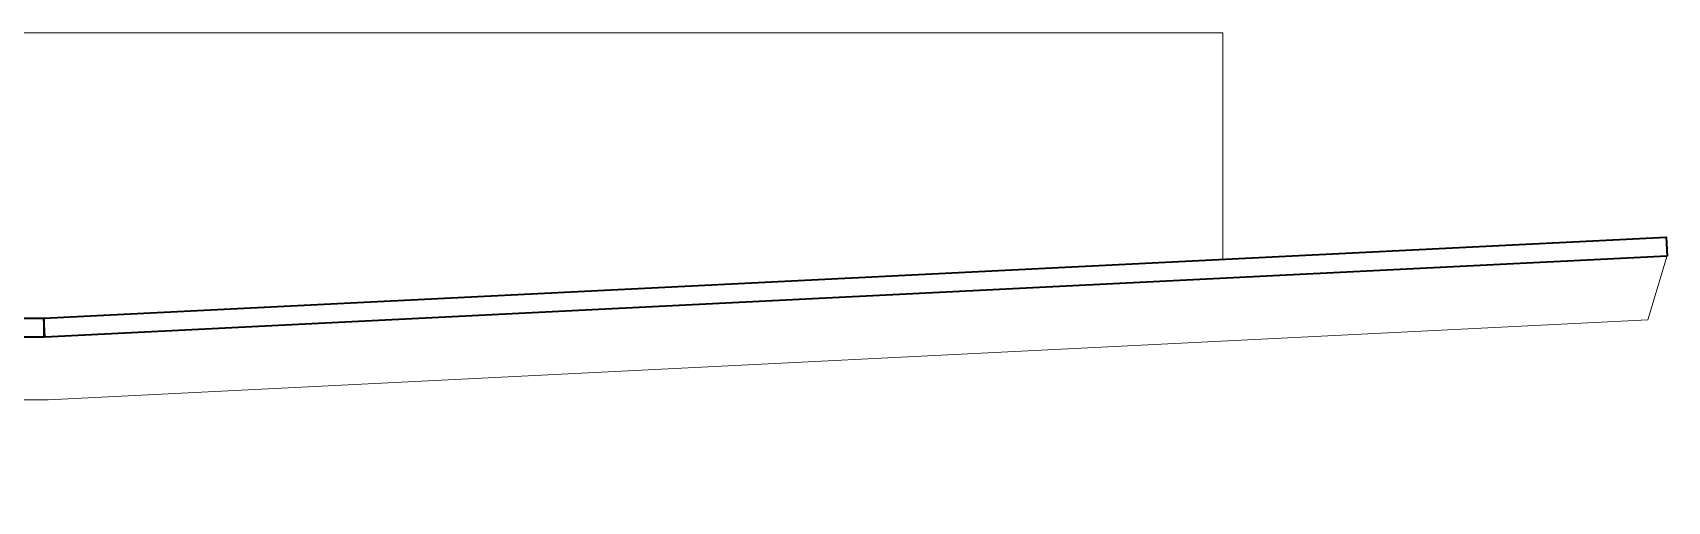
# Model space of a CAD drawing. Header units: centimetres. Extents: x 16433 to 114398, y -50094 to -12305.
# Drawn here: x 67142 to 67742, y -39453 to -39281 of the extents above; entities that cross this region are included whole.
import ezdxf

# ---------------------------------------------------------------- set-up
doc = ezdxf.new("R2010")
doc.units = ezdxf.units.CM
doc.header["$LTSCALE"] = 0.5
doc.layers.add('0-Coupe A.3', color=7, linetype='CONTINUOUS')

msp = doc.modelspace()

# ---------------------------------------------------------------- linework, layer by layer
at = {"layer": '0-Coupe A.3', "color": 7, "linetype": 'Continuous', "lineweight": 13}
for p, q in [((67245.659, -39380.826), (67145.659, -39385.826)), ((67147.161, -39415.867), (67735.288, -39386.461))]:
    msp.add_line(p, q, dxfattribs=at)
at = {"layer": '0-Coupe A.3', "color": 7, "linetype": 'Continuous', "lineweight": 13, "flags": 128}
msp.add_lwpolyline([(66995.659, -39280.869), (67579.075, -39280.869), (67579.075, -39364.155), (67145.659, -39385.826), (66996.859, -39385.826)], dxfattribs=at)
at = {"layer": '0-Coupe A.3', "color": 7, "linetype": 'Continuous', "lineweight": 35, "flags": 128}
for points in [[(67742.397, -39362.997), (67146.009, -39392.817), (67145.659, -39385.826), (67742.048, -39356.006)], [(67145.659, -39392.826), (66996.859, -39392.826), (66996.859, -39385.826), (67145.659, -39385.826)]]:
    msp.add_lwpolyline(points, close=True, dxfattribs=at)
at = {"layer": '0-Coupe A.3', "color": 7, "linetype": 'Continuous', "lineweight": 5, "flags": 128}
msp.add_lwpolyline([(66993.623, -39392.826), (67145.821, -39392.826), (67146.009, -39392.817), (67742.449, -39362.826), (67735.288, -39386.461), (67147.161, -39415.867), (67035.586, -39415.867), (67008.651, -39453.178), (66993.623, -39448.625)], close=True, dxfattribs=at)

doc.saveas('drawing.dxf')
